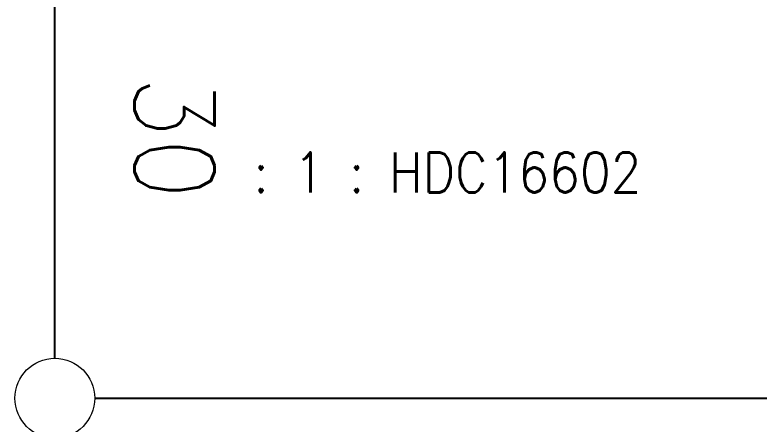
# Model space of a CAD drawing. Header units: inches. Extents: x 47316 to 59086, y 3141 to 11743.
# Drawn here: x 51561.01 to 51607.62, y 3562.06 to 3587.66 of the extents above; entities that cross this region are included whole.
import ezdxf

# ---------------------------------------------------------------- set-up
doc = ezdxf.new("R2010")
doc.units = ezdxf.units.IN
doc.header["$MEASUREMENT"] = 0
doc.styles.get("Standard").update_dxf_attribs({"font": ''})
doc.styles.get('Standard').set_extended_font_data('SimSun')
doc.linetypes.add('_VH_FELT_TAPE', pattern='A,0.4,-0.7,["FELT",Standard,S=0.3,R=0,X=-0.5,Y=-0.15],-0.7', length=1.8)

msp = doc.modelspace()

# ---------------------------------------------------------------- linework, layer by layer
at = {"color": 0, "linetype": '_VH_FELT_TAPE', "lineweight": -3, "ltscale": 5}
msp.add_line((51563.514, 3566.179), (51563.514, 3594.184), dxfattribs=at)
msp.add_polyline3d([(51566.014, 3563.679, 0), (51681.646, 3563.679, 0), (51703.055, 3563.679, 0)], dxfattribs=at)
at = {"color": 0, "linetype": 'Continuous', "lineweight": 15}
msp.add_circle((51563.514, 3563.679), 2.5, dxfattribs=at)

# ---------------------------------------------------------------- texts
at = {"color": 7, "linetype": '_VH_FELT_TAPE', "lineweight": 18, "ltscale": 5, "insert": (51573.514, 3583.824), "char_height": 5, "width": 8.57143, "attachment_point": 1, "rotation": 270}
msp.add_mtext('\\Fromans.shx;\\W0.9000000000;\\T1.0000000000;\\o\\l30', dxfattribs=at)
at = {"color": 42, "linetype": 'Continuous', "lineweight": 15, "insert": (51574.407, 3579.057), "char_height": 2.5, "width": 30.85714, "attachment_point": 1}
msp.add_mtext('\\Fromans.shx;\\W0.9000000000;\\T1.0000000000;\\o\\l : 1 : HDC16602', dxfattribs=at)

doc.saveas('drawing.dxf')
